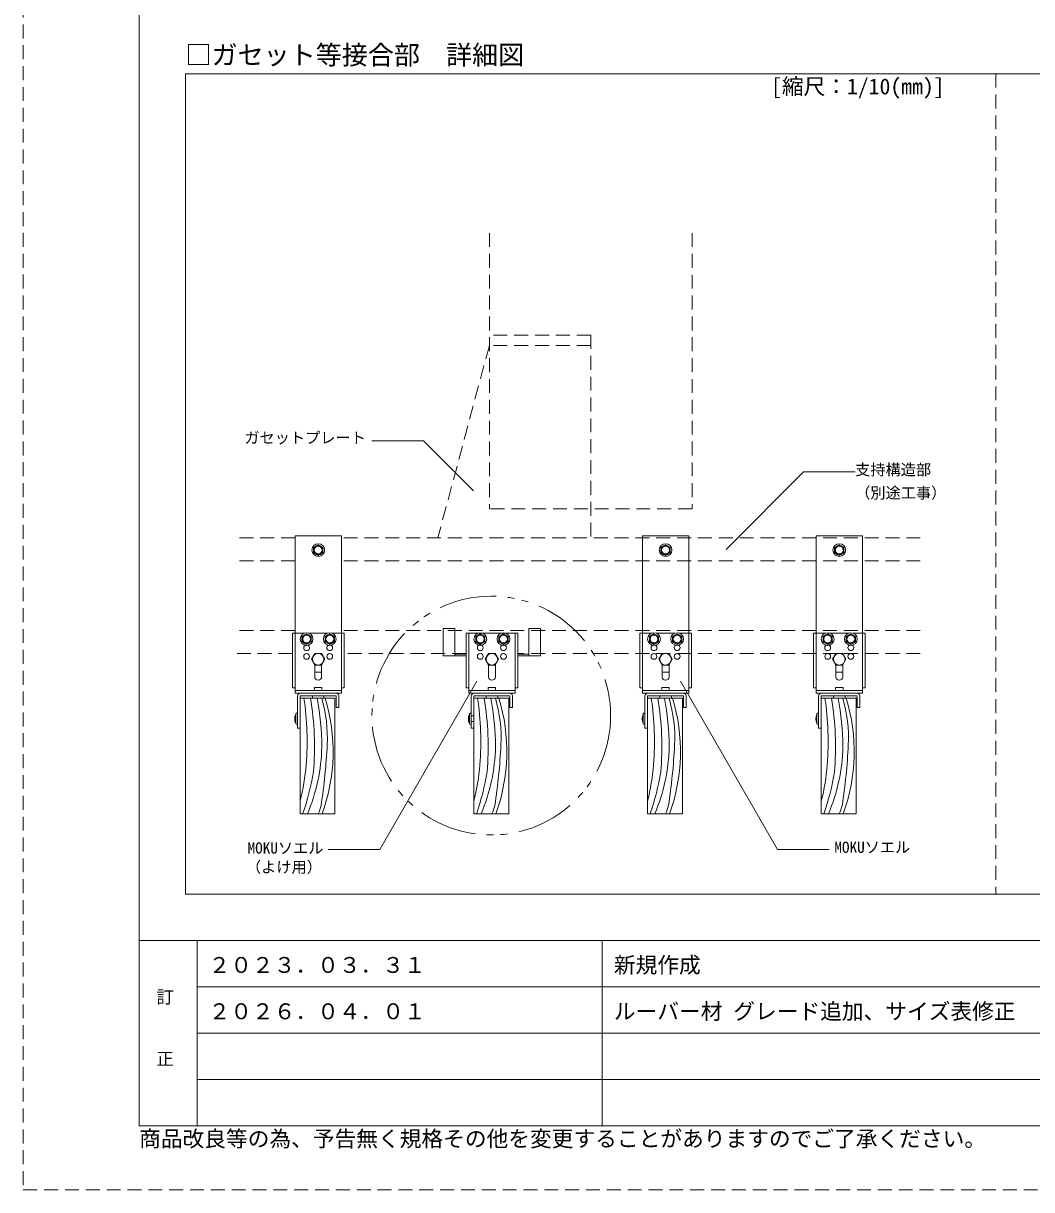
# Model space of a CAD drawing. Units: millimetres on the paper. Extents: x -205 to 205, y -143 to 143.
# Drawn here: x -205 to -117.9, y -143 to -42.3 of the extents above; entities that cross this region are included whole.
import ezdxf
from ezdxf.enums import TextEntityAlignment as Align

# ---------------------------------------------------------------- set-up
doc = ezdxf.new("R2010")
doc.units = ezdxf.units.MM
doc.linetypes.add('DASHED1', pattern=[1.8, 1.2, -0.6])
doc.linetypes.add('DOUBLE_CHAIN1', pattern=[8.8, 5, -1, 0.6, -0.6, 0.6, -1])
for name, color, linetype, lineweight in [('4-2_野縁受け', 3, 'Continuous', 18), ('4-5_寸法', 7, 'Continuous', 18), ('4-6_文字__矢印', 7, 'Continuous', 18), ('4-9_躯体他', 4, 'DASHED1', 18), ('4-A_クリップ', 7, 'Continuous', 18), ('4-C_ビス__アンカ__ボルト__強調図形', 2, 'Continuous', 18), ('4-D_パネル', 4, 'Continuous', 18), ('F-3_野縁', 3, 'Continuous', 18)]:
    doc.layers.add(name, color=color, linetype=linetype, lineweight=lineweight)
doc.layers.add('F-6_文字__矢印', color=7, linetype='Continuous')
doc.styles.add('ＭＳ ゴシック', font='')
doc.styles.get('ＭＳ ゴシック').set_extended_font_data('MS Gothic')

msp = doc.modelspace()

# ---------------------------------------------------------------- linework, layer by layer
at = {"layer": '4-2_野縁受け', "color": 2}
for p, q in [((-179.245, -96.711), (-178.957, -97.211)), ((-149.245, -96.711), (-148.957, -97.211)), ((-134.245, -96.711), (-133.957, -97.211))]:
    msp.add_line(p, q, dxfattribs=at)
for points in [[(-180.111, -97.211), (-179.823, -96.711), (-179.245, -96.711)], [(-180.111, -97.211), (-179.823, -97.711), (-179.245, -97.711), (-178.957, -97.211)], [(-150.111, -97.211), (-149.823, -96.711), (-149.245, -96.711)], [(-150.111, -97.211), (-149.823, -97.711), (-149.245, -97.711), (-148.957, -97.211)], [(-135.111, -97.211), (-134.823, -96.711), (-134.245, -96.711)], [(-135.111, -97.211), (-134.823, -97.711), (-134.245, -97.711), (-133.957, -97.211)]]:
    msp.add_lwpolyline(points, dxfattribs=at)
for centre in [(-179.534, -97.211), (-149.534, -97.211), (-134.534, -97.211)]:
    msp.add_circle(centre, 0.5, dxfattribs=at)
at = {"layer": '4-5_寸法'}
for centre in [(-180.534, -96.961), (-178.534, -96.961), (-150.534, -96.961), (-148.534, -96.961), (-135.534, -96.961), (-133.534, -96.961)]:
    msp.add_circle(centre, 0.25, dxfattribs=at)
for centre, start, end in [((-180.534, -96.211), 120.68342, 59.31658), ((-178.534, -96.211), 120.58502, 59.21889), ((-150.534, -96.211), 120.68342, 59.31658), ((-148.534, -96.211), 120.58502, 59.21889), ((-135.534, -96.211), 120.68342, 59.31658), ((-133.534, -96.211), 120.58502, 59.21889)]:
    msp.add_arc(centre, 0.25, start, end, dxfattribs=at)
at = {"layer": '4-6_文字__矢印'}
for p, q in [((-137.622, -81.033), (-144.314, -87.726)), ((-133.16, -81.033), (-137.622, -81.033)), ((-139.864, -113.631), (-148.249, -99.107)), ((-135.403, -113.631), (-139.864, -113.631))]:
    msp.add_line(p, q, dxfattribs=at)
at = {"layer": '4-6_文字__矢印', "color": 4}
for p, q in [((-179.859, -99.655), (-179.859, -99.911)), ((-179.209, -99.655), (-179.209, -99.911)), ((-149.859, -99.655), (-149.859, -99.911)), ((-149.209, -99.655), (-149.209, -99.911)), ((-134.859, -99.655), (-134.859, -99.911)), ((-134.209, -99.655), (-134.209, -99.911))]:
    msp.add_line(p, q, dxfattribs=at)
at = {"layer": '4-6_文字__矢印'}
for points in [[(-174.899, -78.349), (-170.437, -78.349), (-166.116, -82.67)], [(-178.665, -113.631), (-174.204, -113.631), (-165.819, -99.107)]]:
    msp.add_lwpolyline(points, dxfattribs=at)
at = {"layer": '4-6_文字__矢印', "linetype": 'DOUBLE_CHAIN1'}
msp.add_circle((-164.584, -102.069), 10.308, dxfattribs=at)
at = {"layer": '4-9_躯体他'}
for p, q in [((-164.75, -60.41), (-164.75, -84.211)), ((-147.25, -60.41), (-147.25, -84.211)), ((-156, -69.211), (-164.75, -69.211)), ((-156, -69.211), (-156, -86.711)), ((-164.75, -70.111), (-169.198, -86.711)), ((-156, -70.111), (-164.75, -70.111)), ((-147.25, -84.211), (-164.75, -84.211)), ((-181.534, -86.711), (-186.534, -86.711)), ((-127.534, -86.711), (-177.534, -86.711)), ((-181.534, -88.711), (-186.534, -88.711)), ((-127.534, -88.711), (-177.534, -88.711)), ((-181.534, -94.711), (-186.534, -94.711)), ((-127.534, -94.711), (-177.534, -94.711)), ((-181.764, -96.711), (-186.534, -96.711)), ((-166.764, -96.711), (-177.304, -96.711)), ((-127.534, -96.711), (-162.304, -96.711))]:
    msp.add_line(p, q, dxfattribs=at)
at = {"layer": '4-9_躯体他', "linetype": 'Continuous'}
msp.add_lwpolyline([(-166.084, -110.551), (-163.084, -110.551), (-163.084, -100.551), (-166.084, -100.551)], close=True, dxfattribs=at)
for centre, radius, start, end in [((-191.341, -104.319), 25.849, 355.56839, 8.38075), ((-189.859, -104.739), 25.004, 354.96413, 9.64149), ((-187.649, -104.87), 23.427, 0.2719, 10.62424), ((-176.071, -104.003), 12.332, 357.17405, 16.25363), ((-179.218, -105.16), 15.97, 340.27199, 16.77474), ((-212.776, -102.25), 49.079, 351.12129, 357.24248), ((-179.701, -104.457), 15.481, 336.81687, 358.88102), ((-185.09, -104.713), 19.586, 346.01799, 355.30648), ((-184.561, -103.854), 19.85, 340.28098, 351.07355), ((-167.502, -109.119), 3.294, 334.23069, 347.62852)]:
    msp.add_arc(centre, radius, start, end, dxfattribs=at)
at = {"layer": '4-A_クリップ'}
for p, q in [((-181.534, -98.311), (-181.534, -86.551)), ((-181.534, -86.551), (-177.534, -86.551)), ((-177.534, -98.311), (-177.534, -86.551)), ((-151.534, -98.311), (-151.534, -86.551)), ((-151.534, -86.551), (-147.534, -86.551)), ((-147.534, -98.311), (-147.534, -86.551)), ((-136.534, -98.311), (-136.534, -86.551)), ((-136.534, -86.551), (-132.534, -86.551)), ((-132.534, -98.311), (-132.534, -86.551)), ((-167.734, -94.551), (-167.734, -96.921)), ((-161.334, -94.551), (-161.334, -96.921)), ((-181.764, -94.961), (-181.534, -94.961)), ((-181.764, -99.681), (-181.764, -94.961)), ((-181.534, -99.911), (-181.534, -94.961)), ((-181.534, -94.961), (-180.763, -94.961)), ((-180.305, -94.961), (-178.762, -94.961)), ((-178.304, -94.961), (-177.534, -94.961)), ((-177.534, -94.961), (-177.304, -94.961)), ((-177.534, -100.141), (-177.534, -94.961)), ((-177.304, -99.681), (-177.304, -94.961)), ((-166.764, -94.961), (-166.534, -94.961)), ((-166.764, -99.681), (-166.764, -94.961)), ((-166.534, -94.961), (-162.534, -94.961)), ((-166.534, -99.911), (-166.534, -94.961)), ((-162.534, -94.961), (-162.304, -94.961)), ((-162.534, -100.141), (-162.534, -94.961)), ((-162.304, -99.681), (-162.304, -94.961)), ((-151.764, -94.961), (-151.534, -94.961)), ((-151.764, -99.681), (-151.764, -94.961)), ((-151.534, -99.911), (-151.534, -94.961)), ((-151.534, -94.961), (-150.763, -94.961)), ((-150.305, -94.961), (-148.762, -94.961)), ((-148.304, -94.961), (-147.534, -94.961)), ((-147.534, -94.961), (-147.304, -94.961)), ((-147.534, -100.141), (-147.534, -94.961)), ((-147.304, -99.681), (-147.304, -94.961)), ((-136.764, -94.961), (-136.534, -94.961)), ((-136.764, -99.681), (-136.764, -94.961)), ((-136.534, -99.911), (-136.534, -94.961)), ((-136.534, -94.961), (-135.763, -94.961)), ((-135.305, -94.961), (-133.762, -94.961)), ((-133.304, -94.961), (-132.534, -94.961)), ((-132.534, -94.961), (-132.304, -94.961)), ((-132.534, -100.141), (-132.534, -94.961)), ((-132.304, -99.681), (-132.304, -94.961)), ((-168.734, -96.921), (-166.764, -96.921)), ((-167.734, -96.761), (-166.764, -96.761)), ((-162.304, -96.761), (-161.334, -96.761)), ((-162.304, -96.921), (-160.334, -96.921)), ((-179.834, -97.692), (-179.834, -98.711)), ((-179.834, -98.331), (-179.234, -98.331)), ((-179.234, -97.692), (-179.234, -98.711)), ((-164.834, -97.692), (-164.834, -98.711)), ((-164.234, -97.692), (-164.234, -98.711)), ((-149.834, -97.692), (-149.834, -98.711)), ((-149.834, -98.331), (-149.234, -98.331)), ((-149.234, -97.692), (-149.234, -98.711)), ((-134.834, -97.692), (-134.834, -98.711)), ((-134.834, -98.331), (-134.234, -98.331)), ((-134.234, -97.692), (-134.234, -98.711)), ((-181.764, -99.681), (-181.534, -99.681)), ((-179.859, -99.655), (-179.209, -99.655)), ((-179.859, -99.655), (-179.859, -99.911)), ((-179.29, -99.655), (-179.284, -99.655)), ((-179.209, -99.655), (-179.209, -99.911)), ((-177.534, -99.681), (-177.304, -99.681)), ((-166.764, -99.681), (-166.534, -99.681)), ((-164.859, -99.655), (-164.209, -99.655)), ((-164.859, -99.655), (-164.859, -99.911)), ((-164.29, -99.655), (-164.284, -99.655)), ((-164.209, -99.655), (-164.209, -99.911)), ((-162.534, -99.681), (-162.304, -99.681)), ((-151.764, -99.681), (-151.534, -99.681)), ((-149.859, -99.655), (-149.209, -99.655)), ((-149.859, -99.655), (-149.859, -99.911)), ((-149.29, -99.655), (-149.284, -99.655)), ((-149.209, -99.655), (-149.209, -99.911)), ((-147.534, -99.681), (-147.304, -99.681)), ((-136.764, -99.681), (-136.534, -99.681)), ((-134.859, -99.655), (-134.209, -99.655)), ((-134.859, -99.655), (-134.859, -99.911)), ((-134.29, -99.655), (-134.284, -99.655)), ((-134.209, -99.655), (-134.209, -99.911)), ((-132.534, -99.681), (-132.304, -99.681)), ((-181.534, -99.911), (-181.534, -100.141)), ((-181.534, -99.911), (-177.534, -99.911)), ((-181.534, -100.141), (-177.534, -100.141)), ((-177.984, -100.141), (-181.084, -100.141)), ((-181.084, -100.371), (-181.084, -103.141)), ((-177.984, -100.371), (-181.084, -100.371)), ((-180.034, -100.371), (-180.034, -100.551)), ((-179.784, -100.371), (-180.034, -100.371)), ((-179.034, -100.551), (-180.034, -100.551)), ((-179.034, -100.371), (-179.284, -100.371)), ((-179.034, -100.371), (-179.034, -100.551)), ((-177.984, -101.371), (-177.984, -100.371)), ((-177.754, -100.371), (-177.754, -101.371)), ((-166.534, -99.911), (-166.534, -100.141)), ((-166.534, -99.911), (-162.534, -99.911)), ((-166.534, -100.141), (-162.534, -100.141)), ((-162.984, -100.141), (-166.084, -100.141)), ((-166.084, -100.371), (-166.084, -103.141)), ((-162.984, -100.371), (-166.084, -100.371)), ((-165.034, -100.371), (-165.034, -100.551)), ((-164.784, -100.371), (-165.034, -100.371)), ((-164.034, -100.551), (-165.034, -100.551)), ((-164.034, -100.371), (-164.284, -100.371)), ((-164.034, -100.371), (-164.034, -100.551)), ((-162.984, -101.371), (-162.984, -100.371)), ((-162.754, -100.371), (-162.754, -101.371)), ((-151.534, -99.911), (-151.534, -100.141)), ((-151.534, -99.911), (-147.534, -99.911)), ((-151.534, -100.141), (-147.534, -100.141)), ((-147.984, -100.141), (-151.084, -100.141)), ((-151.084, -100.371), (-151.084, -103.141)), ((-147.984, -100.371), (-151.084, -100.371)), ((-150.034, -100.371), (-150.034, -100.551)), ((-149.784, -100.371), (-150.034, -100.371)), ((-149.034, -100.551), (-150.034, -100.551)), ((-149.034, -100.371), (-149.284, -100.371)), ((-149.034, -100.371), (-149.034, -100.551)), ((-147.984, -101.371), (-147.984, -100.371)), ((-147.754, -100.371), (-147.754, -101.371)), ((-136.534, -99.911), (-136.534, -100.141)), ((-136.534, -99.911), (-132.534, -99.911)), ((-136.534, -100.141), (-132.534, -100.141)), ((-132.984, -100.141), (-136.084, -100.141)), ((-136.084, -100.371), (-136.084, -103.141)), ((-132.984, -100.371), (-136.084, -100.371)), ((-135.034, -100.371), (-135.034, -100.551)), ((-134.784, -100.371), (-135.034, -100.371)), ((-134.034, -100.551), (-135.034, -100.551)), ((-134.034, -100.371), (-134.284, -100.371)), ((-134.034, -100.371), (-134.034, -100.551)), ((-132.984, -101.371), (-132.984, -100.371)), ((-132.754, -100.371), (-132.754, -101.371)), ((-177.754, -101.371), (-177.984, -101.371)), ((-162.754, -101.371), (-162.984, -101.371)), ((-147.754, -101.371), (-147.984, -101.371)), ((-132.754, -101.371), (-132.984, -101.371)), ((-166.314, -102.091), (-166.084, -102.091)), ((-166.314, -102.591), (-166.084, -102.591))]:
    msp.add_line(p, q, dxfattribs=at)
for points in [[(-167.734, -94.551), (-168.734, -94.551), (-168.734, -96.921)], [(-161.334, -94.551), (-160.334, -94.551), (-160.334, -96.921)], [(-181.314, -100.371), (-181.314, -103.141), (-181.084, -103.141)], [(-166.314, -100.371), (-166.314, -103.141), (-166.084, -103.141)], [(-151.314, -100.371), (-151.314, -103.141), (-151.084, -103.141)], [(-136.314, -100.371), (-136.314, -103.141), (-136.084, -103.141)]]:
    msp.add_lwpolyline(points, dxfattribs=at)
for centre in [(-165.534, -96.211), (-163.534, -96.211), (-165.534, -96.961), (-163.534, -96.961)]:
    msp.add_circle(centre, 0.25, dxfattribs=at)
for centre, radius, start, end in [((-179.534, -98.711), 0.3, 180, 0), ((-164.534, -98.711), 0.3, 180, 0), ((-149.534, -98.711), 0.3, 180, 0), ((-134.534, -98.711), 0.3, 180, 0), ((-181.084, -100.371), 0.23, 90, 180), ((-177.984, -100.371), 0.23, 0, 90), ((-166.084, -100.371), 0.23, 90, 180), ((-162.984, -100.371), 0.23, 0, 90), ((-151.084, -100.371), 0.23, 90, 180), ((-147.984, -100.371), 0.23, 0, 90), ((-136.084, -100.371), 0.23, 90, 180), ((-132.984, -100.371), 0.23, 0, 90)]:
    msp.add_arc(centre, radius, start, end, dxfattribs=at)
at = {"layer": '4-C_ビス__アンカ__ボルト__強調図形'}
for p, q in [((-179.533, -87.318), (-179.933, -87.549)), ((-179.933, -87.549), (-179.933, -88.011)), ((-179.533, -87.318), (-179.133, -87.549)), ((-149.533, -87.318), (-149.933, -87.549)), ((-149.933, -87.549), (-149.933, -88.011)), ((-149.533, -87.318), (-149.133, -87.549)), ((-134.533, -87.318), (-134.933, -87.549)), ((-134.933, -87.549), (-134.933, -88.011)), ((-134.533, -87.318), (-134.133, -87.549)), ((-179.933, -88.011), (-179.533, -88.242)), ((-149.933, -88.011), (-149.533, -88.242)), ((-134.933, -88.011), (-134.533, -88.242)), ((-180.534, -94.999), (-180.934, -95.23)), ((-180.934, -95.23), (-180.934, -95.692)), ((-180.534, -94.999), (-180.134, -95.23)), ((-178.533, -94.999), (-178.933, -95.23)), ((-178.933, -95.23), (-178.933, -95.692)), ((-178.533, -94.999), (-178.133, -95.23)), ((-165.534, -94.999), (-165.934, -95.23)), ((-165.934, -95.23), (-165.934, -95.692)), ((-165.534, -94.999), (-165.134, -95.23)), ((-163.533, -94.999), (-163.933, -95.23)), ((-163.933, -95.23), (-163.933, -95.692)), ((-163.533, -94.999), (-163.133, -95.23)), ((-150.534, -94.999), (-150.934, -95.23)), ((-150.934, -95.23), (-150.934, -95.692)), ((-150.534, -94.999), (-150.134, -95.23)), ((-148.533, -94.999), (-148.933, -95.23)), ((-148.933, -95.23), (-148.933, -95.692)), ((-148.533, -94.999), (-148.133, -95.23)), ((-135.534, -94.999), (-135.934, -95.23)), ((-135.934, -95.23), (-135.934, -95.692)), ((-135.534, -94.999), (-135.134, -95.23)), ((-133.533, -94.999), (-133.933, -95.23)), ((-133.933, -95.23), (-133.933, -95.692)), ((-133.533, -94.999), (-133.133, -95.23)), ((-180.934, -95.692), (-180.534, -95.923)), ((-178.933, -95.692), (-178.533, -95.923)), ((-165.934, -95.692), (-165.534, -95.923)), ((-163.933, -95.692), (-163.533, -95.923)), ((-150.934, -95.692), (-150.534, -95.923)), ((-148.933, -95.692), (-148.533, -95.923)), ((-135.934, -95.692), (-135.534, -95.923)), ((-133.933, -95.692), (-133.533, -95.923)), ((-164.245, -96.711), (-163.957, -97.211)), ((-181.464, -102.766), (-181.464, -101.916)), ((-181.364, -101.866), (-181.414, -101.866)), ((-181.314, -102.766), (-181.314, -101.916)), ((-166.464, -102.766), (-166.464, -101.916)), ((-166.364, -101.866), (-166.414, -101.866)), ((-166.314, -102.766), (-166.314, -101.916)), ((-151.464, -102.766), (-151.464, -101.916)), ((-151.364, -101.866), (-151.414, -101.866)), ((-151.314, -102.766), (-151.314, -101.916)), ((-136.464, -102.766), (-136.464, -101.916)), ((-136.364, -101.866), (-136.414, -101.866)), ((-136.314, -102.766), (-136.314, -101.916)), ((-181.414, -102.816), (-181.364, -102.816)), ((-166.414, -102.816), (-166.364, -102.816)), ((-151.414, -102.816), (-151.364, -102.816)), ((-136.414, -102.816), (-136.364, -102.816))]:
    msp.add_line(p, q, dxfattribs=at)
for points in [[(-179.133, -87.549), (-179.133, -88.011), (-179.533, -88.242)], [(-149.133, -87.549), (-149.133, -88.011), (-149.533, -88.242)], [(-134.133, -87.549), (-134.133, -88.011), (-134.533, -88.242)], [(-180.134, -95.23), (-180.134, -95.692), (-180.534, -95.923)], [(-178.133, -95.23), (-178.133, -95.692), (-178.533, -95.923)], [(-165.134, -95.23), (-165.134, -95.692), (-165.534, -95.923)], [(-163.133, -95.23), (-163.133, -95.692), (-163.533, -95.923)], [(-150.134, -95.23), (-150.134, -95.692), (-150.534, -95.923)], [(-148.133, -95.23), (-148.133, -95.692), (-148.533, -95.923)], [(-135.134, -95.23), (-135.134, -95.692), (-135.534, -95.923)], [(-133.133, -95.23), (-133.133, -95.692), (-133.533, -95.923)], [(-165.111, -97.211), (-164.823, -96.711), (-164.245, -96.711)], [(-165.111, -97.211), (-164.823, -97.711), (-164.245, -97.711), (-163.957, -97.211)]]:
    msp.add_lwpolyline(points, dxfattribs=at)
for centre, radius in [((-179.533, -87.78), 0.55), ((-179.533, -87.78), 0.4), ((-179.533, -87.78), 0.35), ((-179.533, -87.78), 0.338), ((-149.533, -87.78), 0.55), ((-149.533, -87.78), 0.4), ((-149.533, -87.78), 0.35), ((-149.533, -87.78), 0.338), ((-134.533, -87.78), 0.55), ((-134.533, -87.78), 0.4), ((-134.533, -87.78), 0.35), ((-134.533, -87.78), 0.338), ((-180.534, -95.461), 0.55), ((-180.534, -95.461), 0.4), ((-180.534, -95.461), 0.35), ((-180.534, -95.461), 0.338), ((-178.533, -95.461), 0.55), ((-178.533, -95.461), 0.4), ((-178.533, -95.461), 0.35), ((-178.533, -95.461), 0.338), ((-165.534, -95.461), 0.55), ((-165.534, -95.461), 0.4), ((-165.534, -95.461), 0.35), ((-165.534, -95.461), 0.338), ((-163.533, -95.461), 0.55), ((-163.533, -95.461), 0.4), ((-163.533, -95.461), 0.35), ((-163.533, -95.461), 0.338), ((-150.534, -95.461), 0.55), ((-150.534, -95.461), 0.4), ((-150.534, -95.461), 0.35), ((-150.534, -95.461), 0.338), ((-148.533, -95.461), 0.55), ((-148.533, -95.461), 0.4), ((-148.533, -95.461), 0.35), ((-148.533, -95.461), 0.338), ((-135.534, -95.461), 0.55), ((-135.534, -95.461), 0.4), ((-135.534, -95.461), 0.35), ((-135.534, -95.461), 0.338), ((-133.533, -95.461), 0.55), ((-133.533, -95.461), 0.4), ((-133.533, -95.461), 0.35), ((-133.533, -95.461), 0.338), ((-164.534, -97.211), 0.5)]:
    msp.add_circle(centre, radius, dxfattribs=at)
for centre, radius, start, end in [((-180.714, -102.341), 0.85, 151.92751, 208.07249), ((-181.414, -101.916), 0.05, 90, 180), ((-181.364, -101.916), 0.05, 0, 90), ((-165.714, -102.341), 0.85, 151.92751, 208.07249), ((-166.414, -101.916), 0.05, 90, 180), ((-166.364, -101.916), 0.05, 0, 90), ((-150.714, -102.341), 0.85, 151.92751, 208.07249), ((-151.414, -101.916), 0.05, 90, 180), ((-151.364, -101.916), 0.05, 0, 90), ((-135.714, -102.341), 0.85, 151.92751, 208.07249), ((-136.414, -101.916), 0.05, 90, 180), ((-136.364, -101.916), 0.05, 0, 90), ((-181.414, -102.766), 0.05, 180, 270), ((-181.364, -102.766), 0.05, 270, 0), ((-166.414, -102.766), 0.05, 180, 270), ((-166.364, -102.766), 0.05, 270, 0), ((-151.414, -102.766), 0.05, 180, 270), ((-151.364, -102.766), 0.05, 270, 0), ((-136.414, -102.766), 0.05, 180, 270), ((-136.364, -102.766), 0.05, 270, 0)]:
    msp.add_arc(centre, radius, start, end, dxfattribs=at)
at = {"layer": '4-D_パネル'}
for points in [[(-181.084, -110.551), (-178.084, -110.551), (-178.084, -100.551), (-181.084, -100.551)], [(-151.084, -110.551), (-148.084, -110.551), (-148.084, -100.551), (-151.084, -100.551)], [(-136.084, -110.551), (-133.084, -110.551), (-133.084, -100.551), (-136.084, -100.551)]]:
    msp.add_lwpolyline(points, close=True, dxfattribs=at)
for centre, radius, start, end in [((-206.341, -104.319), 25.849, 355.56839, 8.38075), ((-204.859, -104.739), 25.004, 354.96413, 9.64149), ((-202.649, -104.87), 23.427, 0.2719, 10.62424), ((-191.071, -104.003), 12.332, 357.17405, 16.25363), ((-194.218, -105.16), 15.97, 340.27199, 16.77474), ((-176.341, -104.319), 25.849, 355.56839, 8.38075), ((-174.859, -104.739), 25.004, 354.96413, 9.64149), ((-172.649, -104.87), 23.427, 0.2719, 10.62424), ((-161.071, -104.003), 12.332, 357.17405, 16.25363), ((-164.218, -105.16), 15.97, 340.27199, 16.77474), ((-161.341, -104.319), 25.849, 355.56839, 8.38075), ((-159.859, -104.739), 25.004, 354.96413, 9.64149), ((-157.649, -104.87), 23.427, 0.2719, 10.62424), ((-146.071, -104.003), 12.332, 357.17405, 16.25363), ((-149.218, -105.16), 15.97, 340.27199, 16.77474), ((-227.776, -102.25), 49.079, 351.12129, 357.24248), ((-197.776, -102.25), 49.079, 351.12129, 357.24248), ((-182.776, -102.25), 49.079, 351.12129, 357.24248), ((-194.701, -104.457), 15.481, 336.81687, 358.88102), ((-164.701, -104.457), 15.481, 336.81687, 358.88102), ((-149.701, -104.457), 15.481, 336.81687, 358.88102), ((-200.09, -104.713), 19.586, 346.01799, 355.30648), ((-170.09, -104.713), 19.586, 346.01799, 355.30648), ((-155.09, -104.713), 19.586, 346.01799, 355.30648), ((-199.561, -103.854), 19.85, 340.28098, 351.07355), ((-169.561, -103.854), 19.85, 340.28098, 351.07355), ((-154.561, -103.854), 19.85, 340.28098, 351.07355), ((-182.502, -109.119), 3.294, 334.23069, 347.62852), ((-152.502, -109.119), 3.294, 334.23069, 347.62852), ((-137.502, -109.119), 3.294, 334.23069, 347.62852)]:
    msp.add_arc(centre, radius, start, end, dxfattribs=at)
at = {"layer": 'F-3_野縁', "linetype": 'DASHED1'}
for p, q in [((-205, 143), (-205, -143)), ((-121, -46.65), (-121, -117.5)), ((-205, -143), (205, -143))]:
    msp.add_line(p, q, dxfattribs=at)
at = {"layer": 'F-3_野縁'}
for p, q in [((-49.25, -46.65), (-191, -46.65)), ((-191, -46.65), (-191, -117.5)), ((-191, -117.5), (-49.25, -117.5)), ((-195, -121.5), (195, -121.5))]:
    msp.add_line(p, q, dxfattribs=at)
at = {"layer": 'F-3_野縁', "color": 7}
msp.add_line((-190, -121.5), (-190, -137.5), dxfattribs=at)
at = {"layer": 'F-3_野縁', "color": 4}
for p, q in [((-190, -121.5), (-190, -137.5)), ((-155, -121.5), (-155, -137.5)), ((-190, -125.5), (-75, -125.5)), ((-190, -129.5), (-75, -129.5)), ((-190, -133.5), (-75, -133.5))]:
    msp.add_line(p, q, dxfattribs=at)
at = {"layer": 'F-3_野縁'}
msp.add_lwpolyline([(-195, 137.5), (-195, -137.5), (195, -137.5)], dxfattribs=at)

# ---------------------------------------------------------------- texts
at = {"layer": '4-6_文字__矢印', "style": 'ＭＳ ゴシック'}
for s, height, p in [('□ガセット等接合部\u3000詳細図', 1.65, (-191, -46.35)), ('ガセットプレート', 0.9622, (-185.912, -78.85)), ('支持構造部', 0.9622, (-133.16, -81.608)), ('（別途工事）', 0.9622, (-133.16, -83.608)), ('MOKUソエル', 0.9622, (-185.632, -114.272)), ('MOKUソエル', 0.9622, (-134.954, -114.206)), ('（よけ用）', 0.9622, (-185.772, -115.919))]:
    msp.add_text(s, height=height, dxfattribs=at).set_placement(p, align=Align.BOTTOM_LEFT)
at = {"layer": 'F-6_文字__矢印', "style": 'ＭＳ ゴシック'}
for s, height, p in [('[縮尺：1/10(mm)]', 1.375, (-140.423, -48.85)), ('新規作成', 1.375, (-154, -124.7)), ('２０２３．０３．３１', 1.375, (-189, -124.7)), ('訂', 1.1, (-193.5, -127.246)), ('ルーバー材 グレード追加、サイズ表修正', 1.375, (-154, -128.7)), ('２０２６．０４．０１', 1.375, (-189, -128.7)), ('正', 1.1, (-193.5, -132.581)), ('商品改良等の為、予告無く規格その他を変更することがありますのでご了承ください。', 1.375, (-195, -139.7))]:
    msp.add_text(s, height=height, dxfattribs=at).set_placement(p, align=Align.BOTTOM_LEFT)

doc.saveas('drawing.dxf')
